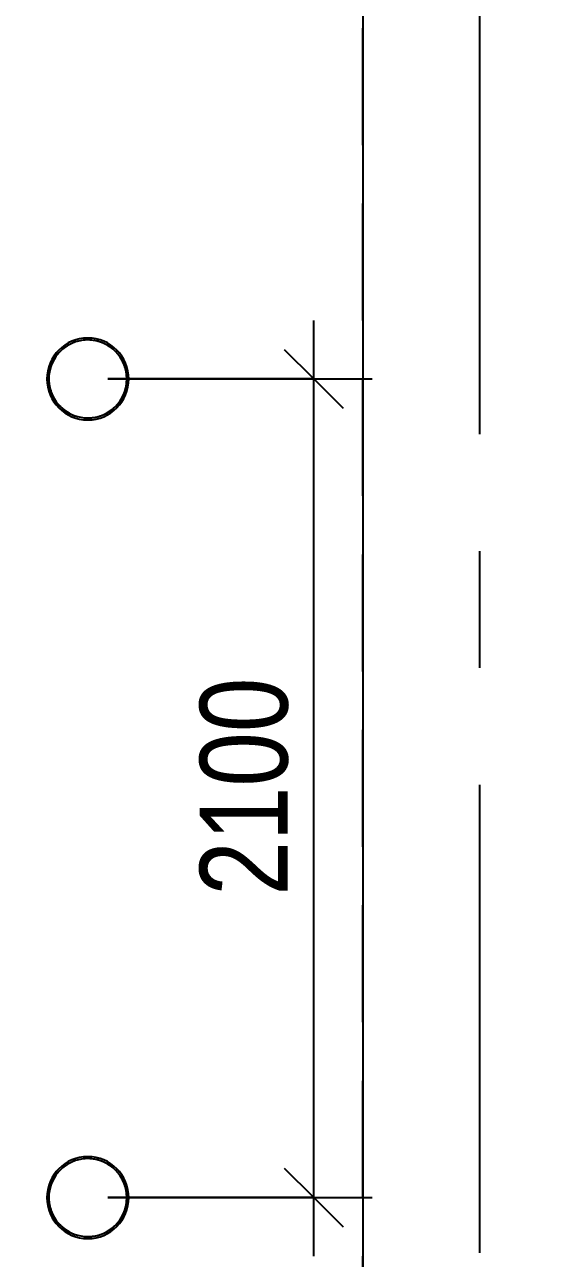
# Model space of a CAD drawing. Header units: millimetres. Extents: x -92759 to 184353, y -15225 to 86714.
# Drawn here: x -54299 to -52983, y 24985 to 28150 of the extents above; entities that cross this region are included whole.
import ezdxf

# ---------------------------------------------------------------- set-up
doc = ezdxf.new("R2010")
doc.units = ezdxf.units.MM
doc.linetypes.add('IDA - Grid Line', pattern=[2100, 1200, -300, 300, -300])
doc.linetypes.add('IDA - Hidden 2-1', pattern=[450, 300, -150])
for name, color, linetype in [('0-1', 9, 'Continuous'), ('A-_ANOT----_D', 8, 'Continuous'), ('A-_ANOT----_D-150', 8, 'Continuous'), ('C-_SITE----_E', 8, 'Continuous')]:
    doc.layers.add(name, color=color, linetype=linetype)
doc.layers.add('A-_DETA----_E-1', color=7, linetype='IDA - Hidden 2-1', true_color=0xa5a5a5)
doc.layers.add('S-_ANOTGRID_E-1', color=9, linetype='IDA - Grid Line', true_color=0x808080)
doc.styles.add('Arial_1', font='arial.ttf', dxfattribs={"width": 0.8, "height": 225})
doc.dimstyles.new('IDA_-_Arial_-_1_5mm_-_Black_-_Diagonal_1', dxfattribs={"dimscale": 304.8, "dimtxt": 229.558365, "dimasz": 0.492126, "dimexe": 0.492126, "dimexo": 0.492126, "dimgap": 0, "dimtad": 1, "dimdec": 0, "dimzin": 0, "dimdsep": 46, "dimtxsty": 'Arial_1', "dimblk1": 'OBLIQUE', "dimblk2": 'OBLIQUE', "dimsah": 1, "dimcen": 0.09, "dimdle": 0.492126, "dimazin": 0, "dimtfac": 1, "dimtdec": 4, "dimtix": 1, "dimtmove": 0, "dimatfit": 3, "dimfxl": 1, "dimtvp": 1, "dimtolj": 1, "dimtzin": 0, "dimarcsym": 2})

# ---------------------------------------------------------------- blocks, each defined once
blk = doc.blocks.new('IDA - Bollard - 100R-8006047-BLK8_RHH_1ST STOREY PLAN')
at = {"layer": 'C-_SITE----_E', "flags": 128}
for points in [[(95.5, -4.2), (95.4, -0.2), (95.1, 3.8), (94.7, 7.8), (94.2, 11.7), (93.5, 15.7), (92.6, 19.6), (91.6, 23.4), (90.4, 27.2), (89, 31), (87.6, 34.7), (85.9, 38.4), (84.2, 42), (82.2, 45.5), (80.2, 48.9), (78, 52.3), (75.7, 55.5), (73.2, 58.7), (70.6, 61.7), (67.9, 64.7), (65.1, 67.5), (62.2, 70.3), (59.2, 72.9), (56, 75.3), (52.8, 77.7), (49.5, 79.9), (46.1, 82), (42.6, 84), (39, 85.8), (35.4, 87.5), (31.7, 89), (27.9, 90.4), (24.1, 91.6), (20.3, 92.7), (16.4, 93.6), (12.5, 94.3), (8.5, 94.9), (4.5, 95.4), (0.5, 95.7), (-3.5, 95.8), (-7.5, 95.7), (-11.5, 95.5), (-15.4, 95.2), (-19.4, 94.7), (-23.4, 94), (-27.3, 93.2), (-31.1, 92.2), (-35, 91), (-38.8, 89.8), (-42.5, 88.3), (-46.2, 86.7), (-49.8, 85), (-53.3, 83.1), (-56.7, 81.1), (-60.1, 78.9), (-63.4, 76.6), (-66.6, 74.2), (-69.7, 71.7), (-72.7, 69), (-75.5, 66.2), (-78.3, 63.3), (-80.9, 60.3), (-83.4, 57.2), (-85.8, 54), (-88.1, 50.7), (-90.2, 47.3), (-92.2, 43.9), (-94.1, 40.3), (-95.8, 36.7), (-97.4, 33), (-98.8, 29.3), (-100, 25.5), (-101.1, 21.7), (-102.1, 17.8), (-102.9, 13.8), (-103.5, 9.9), (-104, 5.9), (-104.4, 1.9), (-104.5, -2.1), (-104.5, -4.2)], [(-104.5, -4.2), (-104.5, -8.2), (-104.2, -12.2), (-103.8, -16.2), (-103.3, -20.1), (-102.6, -24.1), (-101.7, -28), (-100.7, -31.8), (-99.5, -35.7), (-98.1, -39.4), (-96.7, -43.2), (-95, -46.8), (-93.2, -50.4), (-91.3, -53.9), (-89.3, -57.3), (-87.1, -60.7), (-84.8, -63.9), (-82.3, -67.1), (-79.7, -70.1), (-77, -73.1), (-74.2, -75.9), (-71.3, -78.7), (-68.3, -81.3), (-65.1, -83.8), (-61.9, -86.1), (-58.6, -88.4), (-55.2, -90.5), (-51.7, -92.4), (-48.1, -94.2), (-44.5, -95.9), (-40.8, -97.4), (-37, -98.8), (-33.2, -100), (-29.4, -101.1), (-25.5, -102), (-21.5, -102.8), (-17.6, -103.4), (-13.6, -103.8), (-9.6, -104.1), (-5.6, -104.2), (-1.6, -104.2), (2.4, -104), (6.4, -103.6), (10.3, -103.1), (14.3, -102.4), (18.2, -101.6), (22.1, -100.6), (25.9, -99.5), (29.7, -98.2), (33.4, -96.7), (37.1, -95.1), (40.7, -93.4), (44.2, -91.5), (47.7, -89.5), (51, -87.3), (54.3, -85.1), (57.5, -82.6), (60.6, -80.1), (63.6, -77.4), (66.4, -74.7), (69.2, -71.8), (71.8, -68.8), (74.4, -65.6), (76.7, -62.4), (79, -59.1), (81.1, -55.8), (83.1, -52.3), (85, -48.7), (86.7, -45.1), (88.3, -41.5), (89.7, -37.7), (90.9, -33.9), (92.1, -30.1), (93, -26.2), (93.8, -22.3), (94.5, -18.3), (94.9, -14.4), (95.3, -10.4), (95.4, -6.4), (95.5, -4.2)]]:
    blk.add_lwpolyline(points, dxfattribs=at)
at = {"layer": 'C-_SITE----_E'}
for radius, start, end in [(105, 360, 180), (100, 360, 180), (105, 180, 360), (100, 200, 360)]:
    blk.add_arc((-4.5, -4.2), radius, start, end, dxfattribs=at)
blk = doc.blocks.new('DIMBLOCK23-BLK8_RHH_1ST STOREY PLAN')
at = {"layer": 'A-_ANOT----_D-150', "transparency": 16777216}
for p, q in [((1245.5, -48088.3), (1245.5, -45688.3)), ((1245.5, -45838.3), (1170.5, -45763.3)), ((717.7, -45838.3), (1395.5, -45838.3)), ((1245.5, -45838.3), (717.7, -45838.3)), ((1245.5, -45838.3), (1320.5, -45913.3)), ((1245.5, -47938.3), (1170.5, -47863.3)), ((717.7, -47938.3), (1395.5, -47938.3)), ((1245.5, -47938.3), (717.7, -47938.3)), ((1245.5, -47938.3), (1320.5, -48013.3))]:
    blk.add_line(p, q, dxfattribs=at)
at = {"layer": 'A-_ANOT----_D-150', "color": 0, "transparency": 16777216, "insert": (953.4, -47163.8), "char_height": 225, "width": 661.128, "attachment_point": 1, "rotation": 90, "line_spacing_factor": 0.941778, "style": 'Arial_1'}
blk.add_mtext('2100', dxfattribs=at)
blk = doc.blocks.new('_Oblique')
at = {"color": 0, "linetype": 'ByBlock', "lineweight": -2}
blk.add_line((-0.5, -0.5), (0.5, 0.5), dxfattribs=at)
blk = doc.blocks.new('A$Cb2bf8f38')
blk.add_lwpolyline([(-2385, -9825), (-2385, -5100), (7400, -5125), (7400, 46800), (-18575, 46800), (-18575, 38037.5), (-30600, 38100), (-30625, 26375), (-28100, 26375), (-28100, -2400), (-10500, -2425), (-10500, -9800), (-2385, -9825)], close=True)
at = {"layer": 'A-_DETA----_E-1'}
blk.add_line((-10500, -9200), (-10500, -2425), dxfattribs=at)
at = {"layer": 'S-_ANOTGRID_E-1'}
blk.add_line((-10200, -20141.4), (-10200, 53272.8), dxfattribs=at)
at = {"layer": 'C-_SITE----_E', "rotation": 269.9999999999999}
for p in [(-11200.4, -5304.5), (-11200.4, -7404.5)]:
    blk.add_blockref('IDA - Bollard - 100R-8006047-BLK8_RHH_1ST STOREY PLAN', p, dxfattribs=at)
at = {"layer": 'A-_ANOT----_D'}
dim = blk.add_linear_dim(base=(-10625.4, -5300), p1=(-11303.3, -7400), p2=(-11303.3, -5300), angle=90, dimstyle='IDA_-_Arial_-_1_5mm_-_Black_-_Diagonal_1', override={"dimpost": '<>', "dimfxl": 2100}, dxfattribs=at)
dim.commit()
dim.dimension.update_dxf_attribs({"geometry": 'DIMBLOCK23-BLK8_RHH_1ST STOREY PLAN', "text_midpoint": (-10740.3, -6350), "insert": (-11871, 40538.3)})

msp = doc.modelspace()

# ---------------------------------------------------------------- block references
at = {"layer": '0-1'}
msp.add_blockref('A$Cb2bf8f38', (-42933, 32541.2), dxfattribs=at)

doc.saveas('drawing.dxf')
